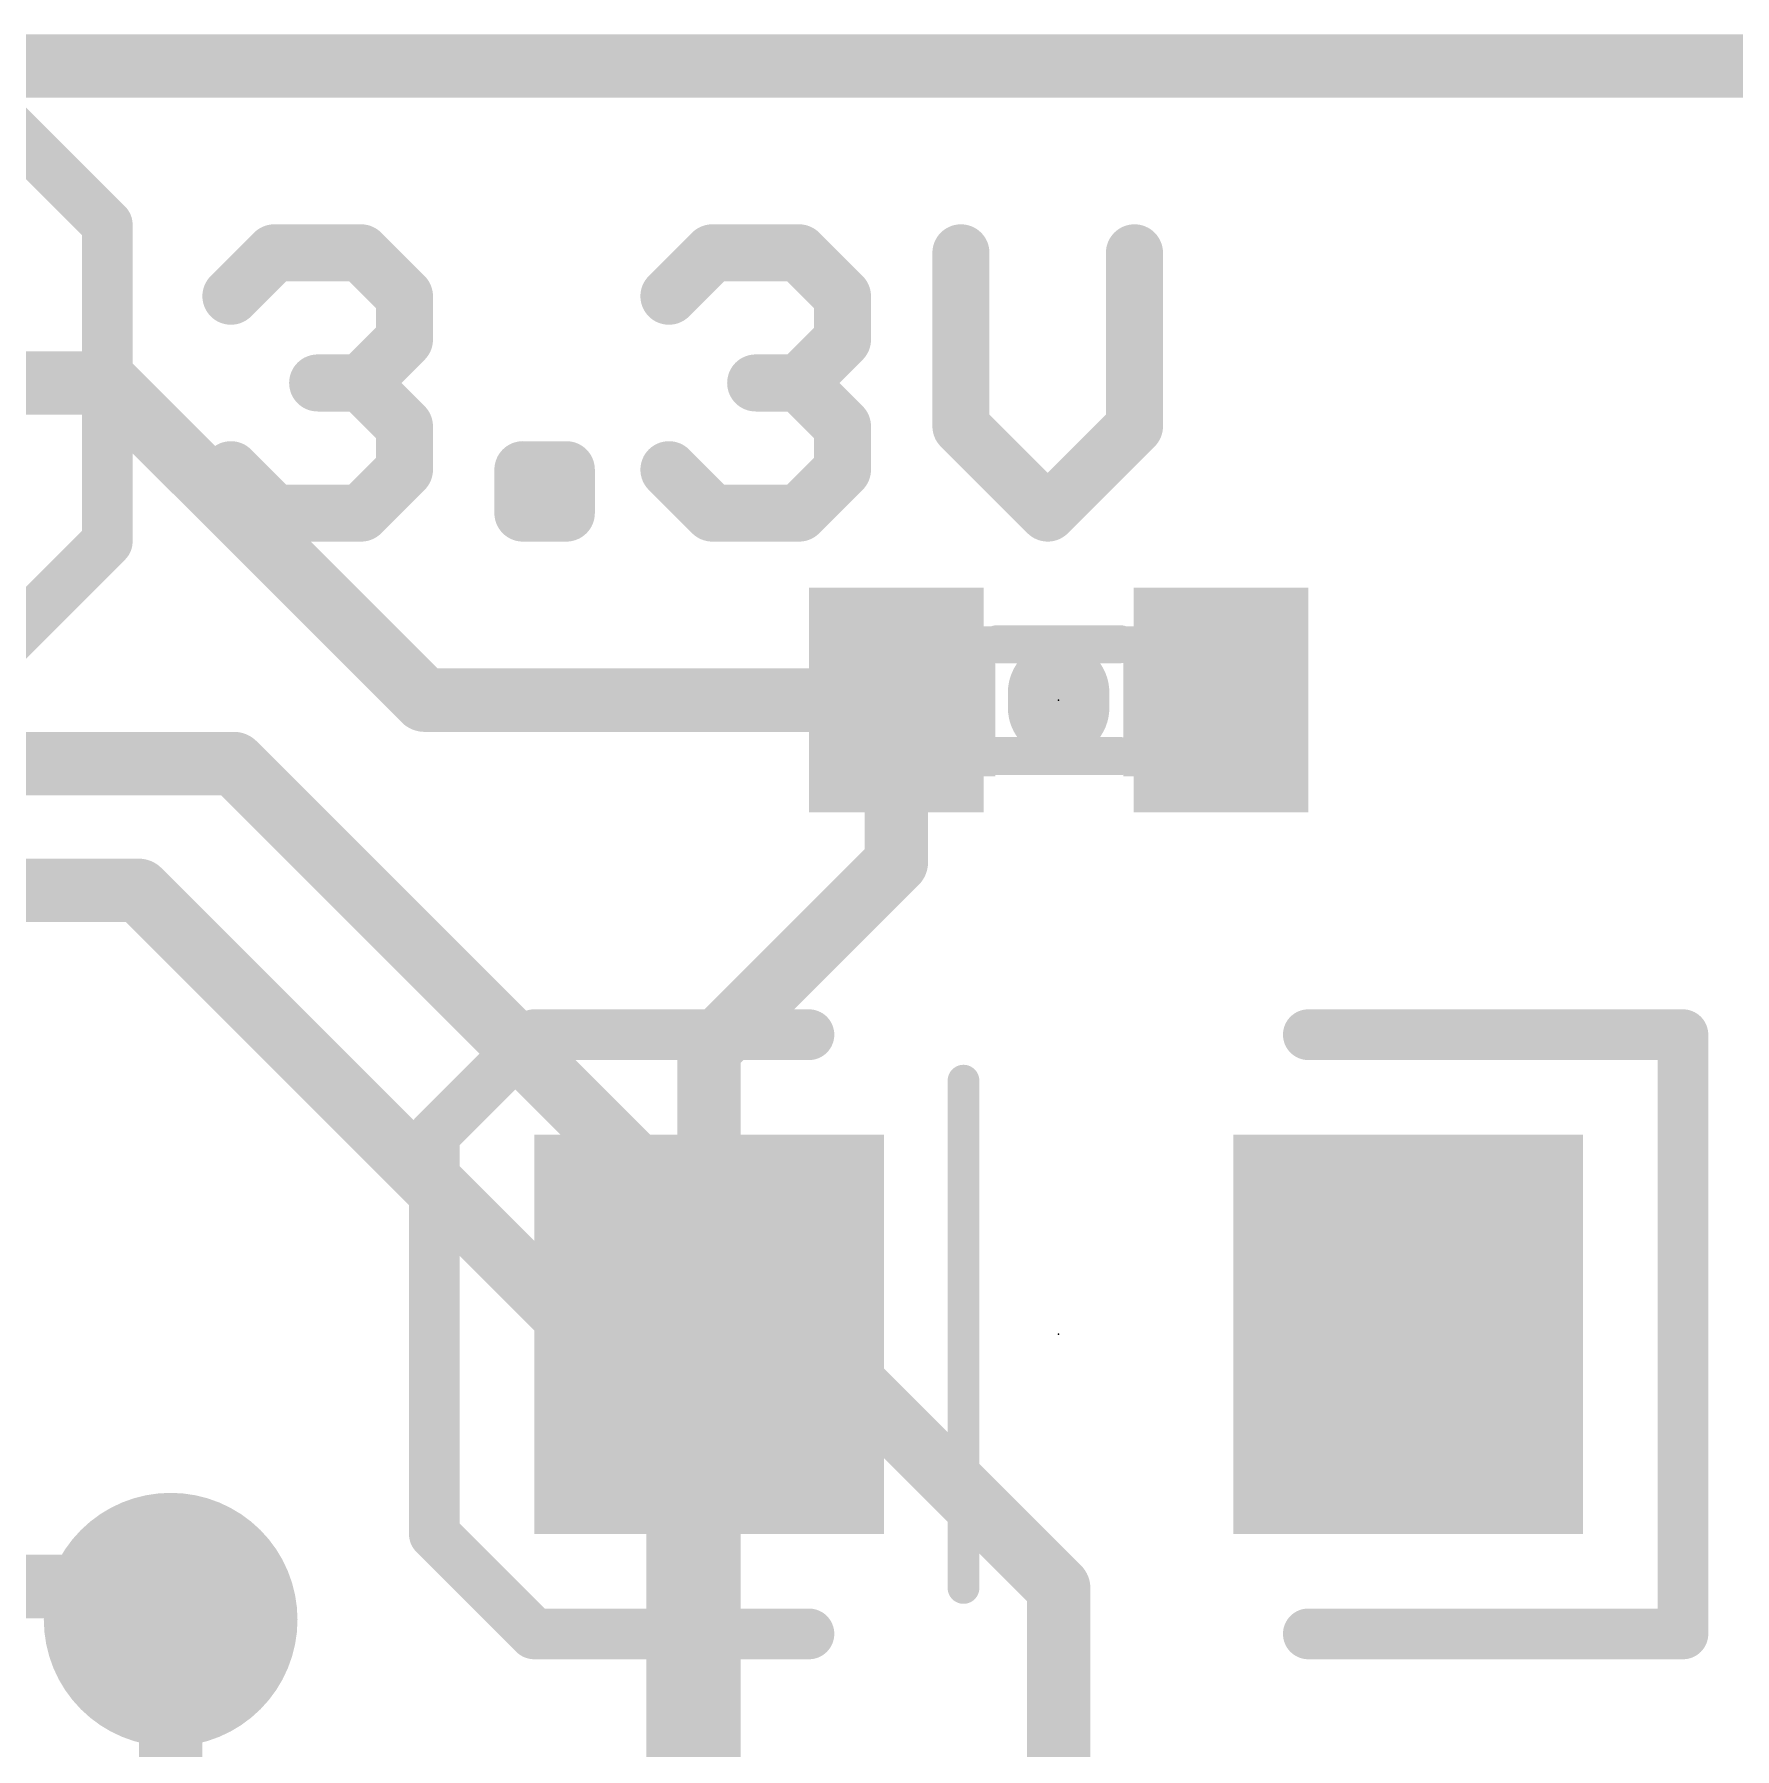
# Model space of a CAD drawing. Extents: x -0.1 to 30.6, y -0.1 to 23.
# Drawn here: x 20.03 to 26.84, y 16.12 to 22.99 of the extents above; entities that cross this region are included whole.
import ezdxf

# ---------------------------------------------------------------- set-up
doc = ezdxf.new("R2010")
doc.units = 0
for name, color, linetype in [('1', 12, 'CONTINUOUS'), ('16', 132, 'CONTINUOUS'), ('18', 110, 'CONTINUOUS'), ('20', 53, 'CONTINUOUS'), ('21', 41, 'CONTINUOUS'), ('23', 53, 'CONTINUOUS'), ('51', 53, 'CONTINUOUS')]:
    doc.layers.add(name, color=color, linetype=linetype)

# ---------------------------------------------------------------- blocks, each defined once
blk = doc.blocks.new('RECT')
blk.add_solid([(-0.5, -0.5), (0.5, -0.5), (-0.5, 0.5), (0.5, 0.5)])
blk = doc.blocks.new('ROUNDV')
at = {"const_width": 0.5}
blk.add_lwpolyline([(0, -0.25, 1), (0, 0.25, 1), (0, -0.25)], format="xyb", dxfattribs=at)

msp = doc.modelspace()

# ---------------------------------------------------------------- linework, layer by layer
at = {"layer": '1', "const_width": 0.254}
for points in [[(30.48, 22.86), (0, 22.86)], [(19.05, 21.59), (20.32, 21.59)], [(20.32, 21.59), (21.59, 20.32)], [(21.59, 20.32), (23.48, 20.32)], [(23.48, 20.32), (23.48, 19.67)], [(23.48, 19.67), (22.73, 18.92)], [(22.73, 18.92), (22.73, 17.78)], [(22.73, 17.78), (22.73, 15.11)], [(20.441, 16.77), (16.9926, 16.77)], [(20.574, 16.637), (20.441, 16.77)]]:
    msp.add_lwpolyline(points, dxfattribs=at)
at = {"layer": '1', "const_width": 0.127}
for points in [[(20.3649, 21.6349, 1), (20.2751, 21.5451)], [(20.32, 21.5265, 1), (20.32, 21.6535)], [(21.59, 20.3835, 1), (21.59, 20.2565)], [(21.5451, 20.2751, 1), (21.6349, 20.3649)], [(23.5435, 20.32, 1), (23.4165, 20.32)], [(23.48, 20.2565, 1), (23.48, 20.3835)], [(23.5249, 19.6251, 1), (23.4351, 19.7149)], [(23.4165, 19.67, 1), (23.5435, 19.67)], [(22.7935, 18.92, 1), (22.6665, 18.92)], [(22.6851, 18.9649, 1), (22.7749, 18.8751)], [(22.7935, 17.78, 1), (22.6665, 17.78)], [(22.6665, 17.78, 1), (22.7935, 17.78)], [(20.4859, 16.8149, 1), (20.3961, 16.7251)], [(20.441, 16.7065, 1), (20.441, 16.8335)], [(20.5291, 16.5921, 1), (20.6189, 16.6819)]]:
    msp.add_lwpolyline(points, format="xyb", dxfattribs=at)
at = {"layer": '16', "const_width": 0.254}
for points in [[(30.48, 22.86), (0, 22.86)], [(5.334, 20.066), (20.828, 20.066)], [(20.828, 20.066), (24.13, 16.764)], [(5.08, 19.558), (20.447, 19.558)], [(20.447, 19.558), (22.606, 17.399)], [(22.606, 17.399), (22.606, 12.954)], [(24.13, 16.764), (24.13, 13.97)], [(20.574, 15.367), (20.574, 16.637)]]:
    msp.add_lwpolyline(points, dxfattribs=at)
at = {"layer": '16', "const_width": 0.127}
for points in [[(20.8729, 20.1109, 1), (20.7831, 20.0211)], [(20.828, 20.0025, 1), (20.828, 20.1295)], [(20.4919, 19.6029, 1), (20.4021, 19.5131)], [(20.447, 19.4945, 1), (20.447, 19.6215)], [(22.6695, 17.399, 1), (22.5425, 17.399)], [(22.5611, 17.3541, 1), (22.6509, 17.4439)], [(24.1935, 16.764, 1), (24.0665, 16.764)], [(24.0851, 16.7191, 1), (24.1749, 16.8089)], [(20.6375, 16.637, 1), (20.5105, 16.637)]]:
    msp.add_lwpolyline(points, format="xyb", dxfattribs=at)
at = {"layer": '20', "const_width": 0.254}
msp.add_lwpolyline([(30.48, 22.86), (0, 22.86)], dxfattribs=at)
at = {"layer": '21'}
for points, const_width in [([(20.32, 22.225), (19.685, 22.86)], 0.2032), ([(20.32, 20.955), (20.32, 22.225)], 0.2032), ([(20.8153, 21.9379), (20.989, 22.1116)], 0.2286), ([(20.989, 22.1116), (21.3364, 22.1116)], 0.2286), ([(21.3364, 22.1116), (21.5102, 21.9379)], 0.2286), ([(22.5694, 21.9379), (22.7431, 22.1116)], 0.2286), ([(22.7431, 22.1116), (23.0905, 22.1116)], 0.2286), ([(23.0905, 22.1116), (23.2643, 21.9379)], 0.2286), ([(23.7388, 22.1116), (23.7388, 21.4167)], 0.2286), ([(24.4337, 21.4167), (24.4337, 22.1116)], 0.2286), ([(21.5102, 21.9379), (21.5102, 21.7642)], 0.2286), ([(23.2643, 21.9379), (23.2643, 21.7642)], 0.2286), ([(21.5102, 21.7642), (21.3364, 21.5904)], 0.2286), ([(23.2643, 21.7642), (23.0905, 21.5904)], 0.2286), ([(21.3364, 21.5904), (21.1627, 21.5904)], 0.2286), ([(21.3364, 21.5904), (21.5102, 21.4167)], 0.2286), ([(23.0905, 21.5904), (22.9168, 21.5904)], 0.2286), ([(23.0905, 21.5904), (23.2643, 21.4167)], 0.2286), ([(21.5102, 21.4167), (21.5102, 21.243)], 0.2286), ([(23.2643, 21.4167), (23.2643, 21.243)], 0.2286), ([(23.7388, 21.4167), (24.0862, 21.0693)], 0.2286), ([(24.0862, 21.0693), (24.4337, 21.4167)], 0.2286), ([(20.989, 21.0693), (20.8153, 21.243)], 0.2286), ([(21.5102, 21.243), (21.3364, 21.0693)], 0.2286), ([(21.9847, 21.0693), (21.9847, 21.243)], 0.2286), ([(21.9847, 21.243), (22.1584, 21.243)], 0.2286), ([(22.1584, 21.243), (22.1584, 21.0693)], 0.2286), ([(22.7431, 21.0693), (22.5694, 21.243)], 0.2286), ([(23.2643, 21.243), (23.0905, 21.0693)], 0.2286), ([(21.3364, 21.0693), (20.989, 21.0693)], 0.2286), ([(22.1584, 21.0693), (21.9847, 21.0693)], 0.2286), ([(23.0905, 21.0693), (22.7431, 21.0693)], 0.2286), ([(19.685, 20.32), (20.32, 20.955)], 0.2032), ([(24.13, 20.3505), (24.13, 20.2895)], 0.4064), ([(22.03, 18.98), (21.63, 18.58)], 0.2032), ([(23.13, 18.98), (22.03, 18.98)], 0.2032), ([(25.13, 18.98), (26.63, 18.98)], 0.2032), ([(26.63, 18.98), (26.63, 16.58)], 0.2032), ([(23.749, 16.764), (23.749, 18.796)], 0.127), ([(21.63, 18.58), (21.63, 16.98)], 0.2032), ([(21.63, 16.98), (22.03, 16.58)], 0.2032), ([(22.03, 16.58), (23.13, 16.58)], 0.2032), ([(26.63, 16.58), (25.13, 16.58)], 0.2032)]:
    msp.add_lwpolyline(points, dxfattribs=dict(at, const_width=const_width))
for points, const_width in [([(20.3708, 22.225, 1), (20.2692, 22.225)], 0.1016), ([(20.2841, 22.1891, 1), (20.3559, 22.2609)], 0.1016), ([(20.989, 22.1687, 1), (20.989, 22.0544)], 0.1143), ([(21.0294, 22.0712, 1), (20.9486, 22.152)], 0.1143), ([(21.3769, 22.152, 1), (21.296, 22.0712)], 0.1143), ([(21.3364, 22.0544, 1), (21.3364, 22.1687)], 0.1143), ([(22.7431, 22.1687, 1), (22.7431, 22.0544)], 0.1143), ([(22.7835, 22.0712, 1), (22.7027, 22.152)], 0.1143), ([(23.1309, 22.152, 1), (23.0501, 22.0712)], 0.1143), ([(23.0905, 22.0544, 1), (23.0905, 22.1687)], 0.1143), ([(23.7959, 22.1116, 1), (23.6816, 22.1116)], 0.1143), ([(24.4908, 22.1116, 1), (24.3765, 22.1116)], 0.1143), ([(21.5673, 21.9379, 1), (21.453, 21.9379)], 0.1143), ([(23.3214, 21.9379, 1), (23.2071, 21.9379)], 0.1143), ([(20.7749, 21.9783, 1), (20.8557, 21.8975)], 0.1143), ([(21.4697, 21.8975, 1), (21.5506, 21.9783)], 0.1143), ([(22.529, 21.9783, 1), (22.6098, 21.8975)], 0.1143), ([(23.2238, 21.8975, 1), (23.3047, 21.9783)], 0.1143), ([(21.5506, 21.7237, 1), (21.4697, 21.8046)], 0.1143), ([(23.3047, 21.7237, 1), (23.2238, 21.8046)], 0.1143), ([(21.453, 21.7642, 1), (21.5673, 21.7642)], 0.1143), ([(23.2071, 21.7642, 1), (23.3214, 21.7642)], 0.1143), ([(21.1627, 21.6476, 1), (21.1627, 21.5333)], 0.1143), ([(21.3769, 21.6309, 1), (21.296, 21.55)], 0.1143), ([(21.3364, 21.5333, 1), (21.3364, 21.6476)], 0.1143), ([(22.9168, 21.6476, 1), (22.9168, 21.5333)], 0.1143), ([(23.1309, 21.6309, 1), (23.0501, 21.55)], 0.1143), ([(23.0905, 21.5333, 1), (23.0905, 21.6476)], 0.1143), ([(21.296, 21.6309, 1), (21.3769, 21.55)], 0.1143), ([(23.0501, 21.6309, 1), (23.1309, 21.55)], 0.1143), ([(21.5673, 21.4167, 1), (21.453, 21.4167)], 0.1143), ([(21.4697, 21.3763, 1), (21.5506, 21.4571)], 0.1143), ([(23.3214, 21.4167, 1), (23.2071, 21.4167)], 0.1143), ([(23.2238, 21.3763, 1), (23.3047, 21.4571)], 0.1143), ([(23.7792, 21.4571, 1), (23.6984, 21.3763)], 0.1143), ([(24.4741, 21.3763, 1), (24.3932, 21.4571)], 0.1143), ([(23.6816, 21.4167, 1), (23.7959, 21.4167)], 0.1143), ([(24.3765, 21.4167, 1), (24.4908, 21.4167)], 0.1143), ([(20.8557, 21.2834, 1), (20.7749, 21.2026)], 0.1143), ([(21.5506, 21.2026, 1), (21.4697, 21.2834)], 0.1143), ([(22.0418, 21.243, 1), (21.9275, 21.243)], 0.1143), ([(21.9847, 21.3002, 1), (21.9847, 21.1859)], 0.1143), ([(22.2156, 21.243, 1), (22.1013, 21.243)], 0.1143), ([(22.1584, 21.1859, 1), (22.1584, 21.3002)], 0.1143), ([(22.6098, 21.2834, 1), (22.529, 21.2026)], 0.1143), ([(23.3047, 21.2026, 1), (23.2238, 21.2834)], 0.1143), ([(21.453, 21.243, 1), (21.5673, 21.243)], 0.1143), ([(23.2071, 21.243, 1), (23.3214, 21.243)], 0.1143), ([(20.989, 21.1265, 1), (20.989, 21.0122)], 0.1143), ([(20.9486, 21.0289, 1), (21.0294, 21.1097)], 0.1143), ([(21.296, 21.1097, 1), (21.3769, 21.0289)], 0.1143), ([(21.3364, 21.0122, 1), (21.3364, 21.1265)], 0.1143), ([(21.9847, 21.1265, 1), (21.9847, 21.0122)], 0.1143), ([(22.1584, 21.0122, 1), (22.1584, 21.1265)], 0.1143), ([(22.7431, 21.1265, 1), (22.7431, 21.0122)], 0.1143), ([(22.7027, 21.0289, 1), (22.7835, 21.1097)], 0.1143), ([(23.0501, 21.1097, 1), (23.1309, 21.0289)], 0.1143), ([(23.0905, 21.0122, 1), (23.0905, 21.1265)], 0.1143), ([(24.0458, 21.1097, 1), (24.1266, 21.0289)], 0.1143), ([(24.0458, 21.0289, 1), (24.1266, 21.1097)], 0.1143), ([(21.9275, 21.0693, 1), (22.0418, 21.0693)], 0.1143), ([(22.1013, 21.0693, 1), (22.2156, 21.0693)], 0.1143), ([(20.3559, 20.9191, 1), (20.2841, 20.9909)], 0.1016), ([(20.2692, 20.955, 1), (20.3708, 20.955)], 0.1016), ([(24.2316, 20.3505, 1), (24.0284, 20.3505)], 0.2032), ([(24.0284, 20.2895, 1), (24.2316, 20.2895)], 0.2032), ([(22.03, 19.0308, 1), (22.03, 18.9292)], 0.1016), ([(22.0659, 18.9441, 1), (21.9941, 19.0159)], 0.1016), ([(23.13, 18.9292, 1), (23.13, 19.0308)], 0.1016), ([(25.13, 19.0308, 1), (25.13, 18.9292)], 0.1016), ([(26.6808, 18.98, 1), (26.5792, 18.98)], 0.1016), ([(26.63, 18.9292, 1), (26.63, 19.0308)], 0.1016), ([(23.7808, 18.796, 1), (23.7173, 18.796)], 0.0635), ([(21.6808, 18.58, 1), (21.5792, 18.58)], 0.1016), ([(21.5941, 18.6159, 1), (21.6659, 18.5441)], 0.1016), ([(21.6659, 17.0159, 1), (21.5941, 16.9441)], 0.1016), ([(21.5792, 16.98, 1), (21.6808, 16.98)], 0.1016), ([(23.7173, 16.764, 1), (23.7808, 16.764)], 0.0635), ([(22.03, 16.6308, 1), (22.03, 16.5292)], 0.1016), ([(21.9941, 16.5441, 1), (22.0659, 16.6159)], 0.1016), ([(23.13, 16.5292, 1), (23.13, 16.6308)], 0.1016), ([(25.13, 16.6308, 1), (25.13, 16.5292)], 0.1016), ([(26.5792, 16.58, 1), (26.6808, 16.58)], 0.1016), ([(26.63, 16.5292, 1), (26.63, 16.6308)], 0.1016)]:
    msp.add_lwpolyline(points, format="xyb", dxfattribs=dict(at, const_width=const_width))
at = {"layer": '23'}
for p in [(24.13, 20.32), (24.13, 17.78)]:
    msp.add_point(p, dxfattribs=at)
at = {"layer": '51', "const_width": 0.1524}
for points in [[(23.885, 20.544), (24.375, 20.544)], [(24.375, 20.096), (23.885, 20.096)]]:
    msp.add_lwpolyline(points, dxfattribs=at)
at = {"layer": '51', "const_width": 0.0762}
for points in [[(23.885, 20.5821, 1), (23.885, 20.5059)], [(24.375, 20.5059, 1), (24.375, 20.5821)], [(23.885, 20.1341, 1), (23.885, 20.0579)], [(24.375, 20.0579, 1), (24.375, 20.1341)]]:
    msp.add_lwpolyline(points, format="xyb", dxfattribs=at)

# ---------------------------------------------------------------- block references
at = {"layer": '1', "xscale": 0.7, "yscale": 0.9}
for p in [(23.48, 20.32), (24.78, 20.32)]:
    msp.add_blockref('RECT', p, dxfattribs=at)
at = {"layer": '1', "xscale": 1.6, "yscale": 1.4, "rotation": 270}
for p in [(22.73, 17.78), (25.53, 17.78)]:
    msp.add_blockref('RECT', p, dxfattribs=at)
at = {"layer": '18', "xscale": 1.016, "yscale": 1.016}
msp.add_blockref('ROUNDV', (20.574, 16.637), dxfattribs=at)
msp.add_blockref('ROUNDV', (20.574, 16.637), dxfattribs=at)
at = {"layer": '51', "xscale": 0.3, "yscale": 0.5999}
for p in [(23.726, 20.3152), (24.5388, 20.3152)]:
    msp.add_blockref('RECT', p, dxfattribs=at)

doc.saveas('drawing.dxf')
